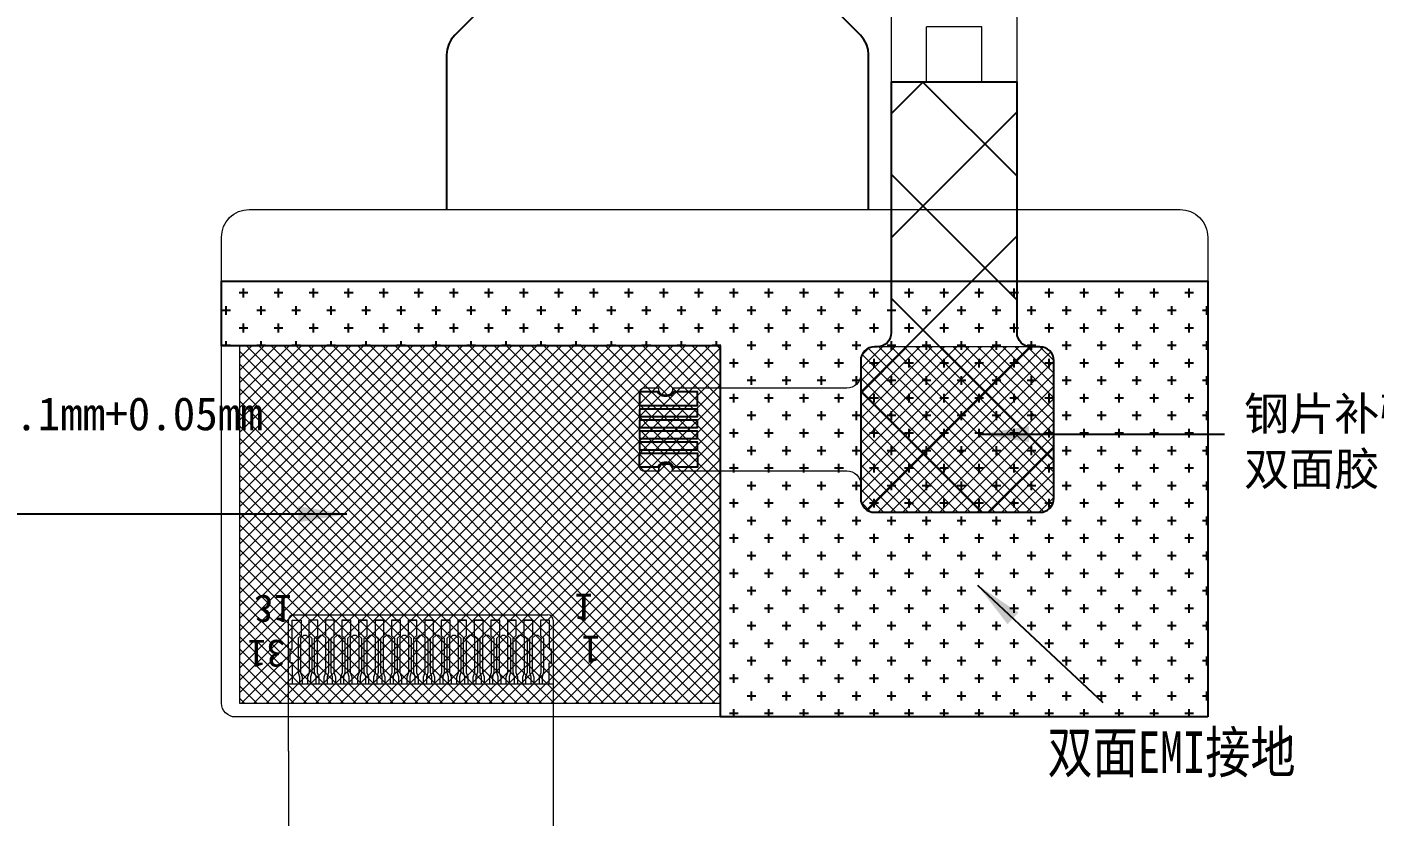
# Model space of a CAD drawing. Header units: millimetres. Extents: x 1773 to 2105, y 395 to 649.
# Drawn here: x 1928.76 to 1977.61, y 480.79 to 509.38 of the extents above; entities that cross this region are included whole.
import ezdxf

# ---------------------------------------------------------------- set-up
doc = ezdxf.new("R2010")
doc.units = ezdxf.units.MM
for name, color, linetype in [('06 Cutline', 4, 'Continuous'), ('dim', 3, 'Continuous'), ('DST', 253, 'Continuous'), ('TEXT', 2, 'Continuous')]:
    doc.layers.add(name, color=color, linetype=linetype)
doc.layers.add('FPC', color=40, linetype='Continuous', lineweight=20)
doc.styles.add('宋体', font='')
doc.styles.get('宋体').set_extended_font_data('SimSun')
doc.dimstyles.new('Z0.8', dxfattribs={"dimscale": 0.8, "dimtxt": 2.5, "dimasz": 2.2, "dimexe": 1.25, "dimexo": 0.625, "dimtad": 0, "dimdsep": 46, "dimtxsty": '宋体', "dimcen": 2.5, "dimadec": 0, "dimazin": 0, "dimtfac": 1, "dimtmove": 0, "dimatfit": 3, "dimfxl": 1, "dimlwd": 25, "dimlwe": 25, "dimarcsym": 0})

# ---------------------------------------------------------------- blocks, each defined once
blk = doc.blocks.new('A$C3CD60FBF')
at = {"layer": 'FPC'}
blk.add_line((2.3, 0), (2.3, 9.6), dxfattribs=at)
for points in [[(2.3, 9.45), (1.55, 9.45), (1.55, 9.534), (1.05, 9.534), (1.05, 9.46), (0, 9.46), (0, 9.14), (0.55, 9.14), (0.65, 9.25), (1.9, 9.25), (2.05, 9.2), (2.3, 9.2)], [(0, 8.55), (0, 8.86)], [(2.3, 8.8), (2.05, 8.8), (1.9, 8.75), (0.65, 8.75), (0.55, 8.86), (0, 8.86), (0, 8.54), (0.55, 8.54), (0.65, 8.65), (1.9, 8.65), (2.05, 8.6), (2.3, 8.6)], [(2.3, 9.1), (2.05, 9.1), (1.9, 9.16), (0.65, 9.16), (0.55, 9.05), (0.55, 8.95), (0.65, 8.84), (1.9, 8.84), (2.05, 8.9), (2.3, 8.9)], [(2.3, 8.5), (2.05, 8.5), (1.9, 8.56), (0.65, 8.56), (0.55, 8.45), (0.55, 8.35), (0.65, 8.24), (1.9, 8.24), (2.05, 8.3), (2.3, 8.3)], [(2.3, 8.2), (2.05, 8.2), (1.9, 8.15), (0.65, 8.15), (0.55, 8.26), (0, 8.26), (0, 7.94), (0.55, 7.94), (0.65, 8.05), (1.9, 8.05), (2.05, 8), (2.3, 8)], [(0, 7.94), (0, 8.25)], [(2.3, 7.9), (2.05, 7.9), (1.9, 7.96), (0.65, 7.96), (0.55, 7.85), (0.55, 7.75), (0.65, 7.64), (1.9, 7.64), (2.05, 7.7), (2.3, 7.7)], [(2.3, 7.6), (2.05, 7.6), (1.9, 7.55), (0.65, 7.55), (0.55, 7.66), (0, 7.66), (0, 7.34), (0.55, 7.34), (0.65, 7.45), (1.9, 7.45), (2.05, 7.4), (2.3, 7.4)], [(0, 7.35), (0, 7.65)], [(2.3, 7.3), (2.05, 7.3), (1.9, 7.36), (0.65, 7.36), (0.55, 7.25), (0.55, 7.15), (0.65, 7.04), (1.9, 7.04), (2.05, 7.1), (2.3, 7.1)], [(2.3, 7), (2.05, 7), (1.9, 6.95), (0.65, 6.95), (0.55, 7.06), (0, 7.06), (0, 6.74), (0.55, 6.74), (0.65, 6.85), (1.9, 6.85), (2.05, 6.8), (2.3, 6.8)], [(0, 6.75), (0, 7.05)], [(2.3, 6.4), (2.05, 6.4), (1.9, 6.35), (0.65, 6.35), (0.55, 6.46), (0, 6.46), (0, 6.14), (0.55, 6.14), (0.65, 6.25), (1.9, 6.25), (2.05, 6.2), (2.3, 6.2)], [(0, 6.15), (0, 6.45)], [(2.3, 6.7), (2.05, 6.7), (1.9, 6.76), (0.65, 6.76), (0.55, 6.65), (0.55, 6.55), (0.65, 6.44), (1.9, 6.44), (2.05, 6.5), (2.3, 6.5)], [(2.3, 6.1), (2.05, 6.1), (1.9, 6.16), (0.65, 6.16), (0.55, 6.05), (0.55, 5.95), (0.65, 5.84), (1.9, 5.84), (2.05, 5.9), (2.3, 5.9)], [(0, 5.55), (0, 5.86)], [(2.3, 5.8), (2.05, 5.8), (1.9, 5.75), (0.65, 5.75), (0.55, 5.86), (0, 5.86), (0, 5.54), (0.55, 5.54), (0.65, 5.65), (1.9, 5.65), (2.05, 5.6), (2.3, 5.6)], [(2.3, 5.5), (2.05, 5.5), (1.9, 5.56), (0.65, 5.56), (0.55, 5.45), (0.55, 5.35), (0.65, 5.24), (1.9, 5.24), (2.05, 5.3), (2.3, 5.3)], [(2.3, 5.2), (2.05, 5.2), (1.9, 5.15), (0.65, 5.15), (0.55, 5.26), (0, 5.26), (0, 4.94), (0.55, 4.94), (0.65, 5.05), (1.9, 5.05), (2.05, 5), (2.3, 5)], [(0, 4.95), (0, 5.25)], [(2.3, 4.9), (2.05, 4.9), (1.9, 4.96), (0.65, 4.96), (0.55, 4.85), (0.55, 4.75), (0.65, 4.64), (1.9, 4.64), (2.05, 4.7), (2.3, 4.7)], [(2.3, 4.6), (2.05, 4.6), (1.9, 4.55), (0.65, 4.55), (0.55, 4.66), (0, 4.66), (0, 4.34), (0.55, 4.34), (0.65, 4.45), (1.9, 4.45), (2.05, 4.4), (2.3, 4.4)], [(0, 4.35), (0, 4.65)], [(2.3, 4), (2.05, 4), (1.9, 3.95), (0.65, 3.95), (0.55, 4.06), (0, 4.06), (0, 3.74), (0.55, 3.74), (0.65, 3.85), (1.9, 3.85), (2.05, 3.8), (2.3, 3.8)], [(0, 3.75), (0, 4.05)], [(2.3, 4.3), (2.05, 4.3), (1.9, 4.36), (0.65, 4.36), (0.55, 4.25), (0.55, 4.15), (0.65, 4.04), (1.9, 4.04), (2.05, 4.1), (2.3, 4.1)], [(2.3, 3.4), (2.05, 3.4), (1.9, 3.35), (0.65, 3.35), (0.55, 3.46), (0, 3.46), (0, 3.14), (0.55, 3.14), (0.65, 3.25), (1.9, 3.25), (2.05, 3.2), (2.3, 3.2)], [(0, 3.15), (0, 3.45)], [(2.3, 3.7), (2.05, 3.7), (1.9, 3.76), (0.65, 3.76), (0.55, 3.65), (0.55, 3.55), (0.65, 3.44), (1.9, 3.44), (2.05, 3.5), (2.3, 3.5)], [(2.3, 3.1), (2.05, 3.1), (1.9, 3.16), (0.65, 3.16), (0.55, 3.05), (0.55, 2.95), (0.65, 2.84), (1.9, 2.84), (2.05, 2.9), (2.3, 2.9)], [(2.3, 2.8), (2.05, 2.8), (1.9, 2.75), (0.65, 2.75), (0.55, 2.86), (0, 2.86), (0, 2.54), (0.55, 2.54), (0.65, 2.65), (1.9, 2.65), (2.05, 2.6), (2.3, 2.6)], [(0, 2.55), (0, 2.85)], [(1.9, 2.56), (0.65, 2.56), (0.55, 2.45), (0.55, 2.35), (0.65, 2.24), (1.9, 2.24), (2.05, 2.3), (2.3, 2.3)], [(1.9, 2.56), (2.05, 2.5), (2.3, 2.5)], [(0, 1.95), (0, 2.26)], [(2.3, 2.2), (2.05, 2.2), (1.9, 2.15), (0.65, 2.15), (0.55, 2.26), (0, 2.26), (0, 1.94), (0.55, 1.94), (0.65, 2.05), (1.9, 2.05), (2.05, 2), (2.3, 2)], [(2.3, 1.9), (2.05, 1.9), (1.9, 1.96), (0.65, 1.96), (0.55, 1.85), (0.55, 1.75), (0.65, 1.64), (1.9, 1.64), (2.05, 1.7), (2.3, 1.7)], [(2.3, 1.6), (2.05, 1.6), (1.9, 1.55), (0.65, 1.55), (0.55, 1.66), (0, 1.66), (0, 1.34), (0.55, 1.34), (0.65, 1.45), (1.9, 1.45), (2.05, 1.4), (2.3, 1.4)], [(2.3, 1), (2.05, 1), (1.9, 0.95), (0.65, 0.95), (0.55, 1.06), (0, 1.06), (0, 0.74), (0.55, 0.74), (0.65, 0.85), (1.9, 0.85), (2.05, 0.8), (2.3, 0.8)], [(2.3, 1.3), (2.05, 1.3), (1.9, 1.36), (0.65, 1.36), (0.55, 1.25), (0.55, 1.15), (0.65, 1.04), (1.9, 1.04), (2.05, 1.1), (2.3, 1.1)], [(2.3, 0.7), (2.05, 0.7), (1.9, 0.76), (0.65, 0.76), (0.55, 0.65), (0.55, 0.55), (0.65, 0.44), (1.9, 0.44), (2.05, 0.5), (2.3, 0.5)], [(2.3, 0.15), (1.55, 0.15), (1.55, 0.066), (1.05, 0.066), (1.05, 0.14), (0, 0.14), (0, 0.46), (0.55, 0.46), (0.65, 0.35), (1.9, 0.35), (2.05, 0.4), (2.3, 0.4)]]:
    blk.add_lwpolyline(points, dxfattribs=at)

msp = doc.modelspace()

# ---------------------------------------------------------------- hatches: boundary and pattern name
at = {"layer": 'DST', "ltscale": 0.1}
h = msp.add_hatch(dxfattribs=at)
h.set_pattern_fill('CROSS', color=4, scale=0.1, style=0)
h.set_pattern_definition([(180, (3635.39626, 0), (-0.635, 0.635), [0.3175, -0.9525]), (90, (3635.2375, -0.15875), (0.635, 0.635), [0.3175, -0.9525])])
h.paths.add_polyline_path([(1971.572, 484.382), (1953.907, 484.382), (1953.907, 497.828), (1935.814, 497.828), (1935.814, 500.167), (1971.572, 500.167)])
at = {"layer": 'FPC', "ltscale": 0.1}
h = msp.add_hatch(dxfattribs=at)
h.set_pattern_fill('ANSI37', color=256, scale=0.1, style=0)
h.paths.add_polyline_path([(1953.907, 497.828), (1936.468, 497.828), (1936.468, 484.882), (1953.907, 484.882)])
at = {"layer": 'FPC', "linetype": 'ByBlock'}
h = msp.add_hatch(dxfattribs=at)
h.set_pattern_fill('ANSI37', color=3, scale=0.1, style=0)
edge = h.paths.add_edge_path()
edge.add_arc((1959.491, 497.297), 0.5, 90, 180)
edge.add_line((1958.991, 497.297), (1958.991, 492.297))
edge.add_arc((1959.491, 492.297), 0.5, 180, 270)
edge.add_line((1959.491, 491.797), (1965.491, 491.797))
edge.add_arc((1965.491, 492.297), 0.5, 270, 360)
edge.add_line((1965.991, 492.297), (1965.991, 497.297))
edge.add_arc((1965.491, 497.297), 0.5, 0, 90)
edge.add_line((1965.491, 497.797), (1959.491, 497.797))
at = {"layer": 'TEXT', "ltscale": 0.1}
h = msp.add_hatch(dxfattribs=at)
h.set_pattern_fill('ANSI37', color=256, style=0)
h.set_pattern_definition([(45, (-36.8634, 0), (-2.245064, 2.245064), []), (135, (-36.8634, 0), (-2.245064, -2.245064), [])])
edge = h.paths.add_edge_path()
edge.add_arc((1959.491, 492.297), 0.5, 180, 270)
edge.add_line((1959.491, 491.797), (1965.491, 491.797))
edge.add_arc((1965.491, 492.297), 0.5, 270, 360)
edge.add_line((1965.991, 492.297), (1965.991, 497.297))
edge.add_arc((1965.491, 497.297), 0.5, 0, 90)
edge.add_line((1965.491, 497.797), (1965.16, 497.797))
edge.add_arc((1965.16, 498.297), 0.5, 180, 270, ccw=False)
edge.add_line((1964.66, 498.297), (1964.66, 507.383))
edge.add_line((1964.66, 507.383), (1960.094, 507.383))
edge.add_line((1960.094, 507.383), (1960.094, 498.297))
edge.add_arc((1959.594, 498.297), 0.5, 270, 360, ccw=False)
edge.add_line((1959.594, 497.797), (1959.491, 497.797))
edge.add_arc((1959.491, 497.297), 0.5, 90, 180)
edge.add_line((1958.991, 497.297), (1958.991, 492.297))

# ---------------------------------------------------------------- linework, layer by layer
at = {"layer": '06 Cutline', "color": 4, "linetype": 'Continuous'}
for points in [[(1945.876, 510.898, -0.198912), (1945.73, 510.545), (1944.269, 509.084), (1944.145, 508.933), (1944.053, 508.76), (1943.996, 508.572), (1943.976, 508.377), (1943.976, 502.767)], [(1959.276, 502.767), (1959.276, 508.377), (1959.257, 508.572), (1959.2, 508.76), (1959.108, 508.933), (1958.984, 509.084), (1957.523, 510.545, -0.198912)]]:
    msp.add_lwpolyline(points, format="xyb", dxfattribs=at)
at = {"layer": 'DST', "color": 4, "ltscale": 0.1}
msp.add_lwpolyline([(1971.572, 484.382), (1953.907, 484.382), (1953.907, 497.828), (1935.814, 497.828), (1935.814, 500.167), (1971.572, 500.167)], close=True, dxfattribs=at)
at = {"layer": 'DST', "color": 0, "ltscale": 0.1}
for points in [[(1952.204, 496.167, -0.31589), (1951.969, 496.002), (1951.869, 496.002, -0.31589), (1951.634, 496.167), (1950.969, 496.167), (1950.969, 495.667), (1953.069, 495.667), (1953.069, 496.167)], [(1952.204, 493.437, 0.31589), (1951.969, 493.602), (1951.869, 493.602, 0.31589), (1951.634, 493.437), (1950.969, 493.437), (1950.969, 493.937), (1953.069, 493.937), (1953.069, 493.437)]]:
    msp.add_lwpolyline(points, format="xyb", close=True, dxfattribs=at)
for points in [[(1950.969, 495.537), (1950.969, 495.267), (1953.069, 495.267), (1953.069, 495.537)], [(1950.969, 495.137), (1950.969, 494.867), (1953.069, 494.867), (1953.069, 495.137)], [(1950.969, 494.737), (1950.969, 494.467), (1953.069, 494.467), (1953.069, 494.737)], [(1950.969, 494.337), (1950.969, 494.067), (1953.069, 494.067), (1953.069, 494.337)]]:
    msp.add_lwpolyline(points, close=True, dxfattribs=at)
at = {"layer": 'FPC', "ltscale": 0.1}
for p, q in [((1961.377, 507.383), (1961.377, 509.383)), ((1963.377, 509.383), (1961.377, 509.383)), ((1963.377, 507.383), (1963.377, 509.383))]:
    msp.add_line(p, q, dxfattribs=at)
at = {"layer": 'FPC'}
for p, q in [((1938.44, 488.088), (1947.64, 488.088)), ((1938.24, 483.143), (1938.24, 487.888)), ((1947.84, 487.888), (1947.84, 483.143)), ((1938.24, 485.588), (1947.84, 485.588))]:
    msp.add_line(p, q, dxfattribs=at)
at = {"layer": 'FPC', "linetype": 'Continuous'}
for p, q in [((1938.24, 483.143), (1938.24, 466.386)), ((1947.84, 483.143), (1947.84, 466.386))]:
    msp.add_line(p, q, dxfattribs=at)
at = {"layer": 'FPC', "linetype": 'ByBlock'}
for points in [[(1960.094, 511.23), (1960.094, 498.297, -0.414214), (1959.594, 497.797), (1959.491, 497.797, 0.414214), (1958.991, 497.297), (1958.991, 496.797, -0.414214), (1958.491, 496.297), (1953.969, 496.297), (1952.169, 496.297), (1952.169, 496.247, -0.414214), (1951.969, 496.047), (1951.869, 496.047, -0.414214), (1951.669, 496.247), (1951.669, 496.297), (1951.119, 496.297, 0.414214), (1950.969, 496.147), (1950.969, 493.447, 0.414214), (1951.119, 493.297), (1951.669, 493.297)], [(1952.169, 493.297), (1952.169, 493.347, 0.414214), (1951.969, 493.547), (1951.869, 493.547, 0.414214), (1951.669, 493.347), (1951.669, 493.297), (1951.669, 493.347, -0.414214), (1951.869, 493.547), (1951.969, 493.547, -0.414214), (1952.169, 493.347), (1952.169, 493.297), (1953.969, 493.297), (1958.491, 493.297, -0.414214), (1958.991, 492.797), (1958.991, 492.297, 0.414214), (1959.491, 491.797), (1965.491, 491.797, 0.414214), (1965.991, 492.297), (1965.991, 497.297, 0.414214), (1965.491, 497.797), (1965.16, 497.797, -0.414214), (1964.66, 498.297), (1964.66, 511.23, -0.272683)]]:
    msp.add_lwpolyline(points, format="xyb", dxfattribs=at)
at = {"layer": 'FPC', "ltscale": 0.1}
msp.add_lwpolyline([(1971.572, 484.382), (1936.314, 484.382, -0.414214), (1935.814, 484.882), (1935.814, 501.767, -0.414214), (1936.814, 502.767), (1970.572, 502.767, -0.414214), (1971.572, 501.767), (1971.572, 484.382)], format="xyb", dxfattribs=at)
msp.add_lwpolyline([(1953.907, 497.828), (1936.468, 497.828), (1936.468, 484.882), (1953.907, 484.882)], close=True, dxfattribs=at)
at = {"layer": 'FPC', "color": 3, "linetype": 'ByBlock'}
msp.add_lwpolyline([(1959.491, 497.797, 0.414214), (1958.991, 497.297), (1958.991, 492.297, 0.414214), (1959.491, 491.797), (1965.491, 491.797, 0.414214), (1965.991, 492.297), (1965.991, 497.297, 0.414214), (1965.491, 497.797)], format="xyb", close=True, dxfattribs=at)
at = {"layer": 'FPC'}
for points in [[(1938.39, 485.588), (1938.39, 486.338), (1938.306, 486.338), (1938.306, 486.838), (1938.38, 486.838), (1938.38, 487.888), (1938.7, 487.888), (1938.7, 487.338), (1938.59, 487.238), (1938.59, 485.988), (1938.64, 485.838), (1938.64, 485.588)], [(1939.24, 485.588), (1939.24, 485.838), (1939.19, 485.988), (1939.19, 487.238), (1939.3, 487.338), (1939.3, 487.888), (1938.98, 487.888), (1938.98, 487.338), (1939.09, 487.238), (1939.09, 485.988), (1939.04, 485.838), (1939.04, 485.588)], [(1939.84, 485.588), (1939.84, 485.838), (1939.79, 485.988), (1939.79, 487.238), (1939.9, 487.338), (1939.9, 487.888), (1939.58, 487.888), (1939.58, 487.338), (1939.69, 487.238), (1939.69, 485.988), (1939.64, 485.838), (1939.64, 485.588)], [(1940.44, 485.588), (1940.44, 485.838), (1940.39, 485.988), (1940.39, 487.238), (1940.5, 487.338), (1940.5, 487.888), (1940.18, 487.888), (1940.18, 487.338), (1940.29, 487.238), (1940.29, 485.988), (1940.24, 485.838), (1940.24, 485.588)], [(1940.19, 487.888), (1940.5, 487.888)], [(1941.04, 485.588), (1941.04, 485.838), (1940.99, 485.988), (1940.99, 487.238), (1941.1, 487.338), (1941.1, 487.888), (1940.78, 487.888), (1940.78, 487.338), (1940.89, 487.238), (1940.89, 485.988), (1940.84, 485.838), (1940.84, 485.588)], [(1940.79, 487.888), (1941.09, 487.888)], [(1941.64, 485.588), (1941.64, 485.838), (1941.59, 485.988), (1941.59, 487.238), (1941.7, 487.338), (1941.7, 487.888), (1941.38, 487.888), (1941.38, 487.338), (1941.49, 487.238), (1941.49, 485.988), (1941.44, 485.838), (1941.44, 485.588)], [(1941.39, 487.888), (1941.69, 487.888)], [(1942.24, 485.588), (1942.24, 485.838), (1942.19, 485.988), (1942.19, 487.238), (1942.3, 487.338), (1942.3, 487.888), (1941.98, 487.888), (1941.98, 487.338), (1942.09, 487.238), (1942.09, 485.988), (1942.04, 485.838), (1942.04, 485.588)], [(1941.99, 487.888), (1942.29, 487.888)], [(1942.84, 485.588), (1942.84, 485.838), (1942.79, 485.988), (1942.79, 487.238), (1942.9, 487.338), (1942.9, 487.888), (1942.58, 487.888), (1942.58, 487.338), (1942.69, 487.238), (1942.69, 485.988), (1942.64, 485.838), (1942.64, 485.588)], [(1942.59, 487.888), (1942.89, 487.888)], [(1943.44, 485.588), (1943.44, 485.838), (1943.39, 485.988), (1943.39, 487.238), (1943.5, 487.338), (1943.5, 487.888), (1943.18, 487.888), (1943.18, 487.338), (1943.29, 487.238), (1943.29, 485.988), (1943.24, 485.838), (1943.24, 485.588)], [(1943.19, 487.888), (1943.49, 487.888)], [(1944.04, 485.588), (1944.04, 485.838), (1943.99, 485.988), (1943.99, 487.238), (1944.1, 487.338), (1944.1, 487.888), (1943.78, 487.888), (1943.78, 487.338), (1943.89, 487.238), (1943.89, 485.988), (1943.84, 485.838), (1943.84, 485.588)], [(1943.79, 487.888), (1944.1, 487.888)], [(1944.64, 485.588), (1944.64, 485.838), (1944.59, 485.988), (1944.59, 487.238), (1944.7, 487.338), (1944.7, 487.888), (1944.38, 487.888), (1944.38, 487.338), (1944.49, 487.238), (1944.49, 485.988), (1944.44, 485.838), (1944.44, 485.588)], [(1944.39, 487.888), (1944.69, 487.888)], [(1945.24, 485.588), (1945.24, 485.838), (1945.19, 485.988), (1945.19, 487.238), (1945.3, 487.338), (1945.3, 487.888), (1944.98, 487.888), (1944.98, 487.338), (1945.09, 487.238), (1945.09, 485.988), (1945.04, 485.838), (1945.04, 485.588)], [(1944.99, 487.888), (1945.29, 487.888)], [(1945.84, 485.588), (1945.84, 485.838), (1945.79, 485.988), (1945.79, 487.238), (1945.9, 487.338), (1945.9, 487.888), (1945.58, 487.888), (1945.58, 487.338), (1945.69, 487.238), (1945.69, 485.988), (1945.64, 485.838), (1945.64, 485.588)], [(1945.59, 487.888), (1945.89, 487.888)], [(1946.18, 487.888), (1946.49, 487.888)], [(1946.44, 485.588), (1946.44, 485.838), (1946.39, 485.988), (1946.39, 487.238), (1946.5, 487.338), (1946.5, 487.888), (1946.18, 487.888), (1946.18, 487.338), (1946.29, 487.238), (1946.29, 485.988), (1946.24, 485.838), (1946.24, 485.588)], [(1947.04, 485.588), (1947.04, 485.838), (1946.99, 485.988), (1946.99, 487.238), (1947.1, 487.338), (1947.1, 487.888), (1946.78, 487.888), (1946.78, 487.338), (1946.89, 487.238), (1946.89, 485.988), (1946.84, 485.838), (1946.84, 485.588)], [(1946.79, 487.888), (1947.1, 487.888)], [(1947.69, 485.588), (1947.69, 486.338), (1947.773, 486.338), (1947.773, 486.838), (1947.7, 486.838), (1947.7, 487.888), (1947.38, 487.888), (1947.38, 487.338), (1947.49, 487.238), (1947.49, 485.988), (1947.44, 485.838), (1947.44, 485.588)], [(1938.94, 485.588), (1938.94, 485.838), (1939, 485.988), (1939, 487.238), (1938.89, 487.338), (1938.79, 487.338), (1938.68, 487.238), (1938.68, 485.988), (1938.74, 485.838), (1938.74, 485.588)], [(1939.54, 485.588), (1939.54, 485.838), (1939.6, 485.988), (1939.6, 487.238), (1939.49, 487.338), (1939.39, 487.338), (1939.28, 487.238), (1939.28, 485.988), (1939.34, 485.838), (1939.34, 485.588)], [(1940.14, 485.588), (1940.14, 485.838), (1940.2, 485.988), (1940.2, 487.238), (1940.09, 487.338), (1939.99, 487.338), (1939.88, 487.238), (1939.88, 485.988), (1939.94, 485.838), (1939.94, 485.588)], [(1940.8, 485.988), (1940.8, 487.238), (1940.69, 487.338), (1940.59, 487.338), (1940.48, 487.238), (1940.48, 485.988), (1940.54, 485.838), (1940.54, 485.588)], [(1941.34, 485.588), (1941.34, 485.838), (1941.4, 485.988), (1941.4, 487.238), (1941.29, 487.338), (1941.19, 487.338), (1941.08, 487.238), (1941.08, 485.988), (1941.14, 485.838), (1941.14, 485.588)], [(1941.94, 485.588), (1941.94, 485.838), (1942, 485.988), (1942, 487.238), (1941.89, 487.338), (1941.79, 487.338), (1941.68, 487.238), (1941.68, 485.988), (1941.74, 485.838), (1941.74, 485.588)], [(1942.54, 485.588), (1942.54, 485.838), (1942.6, 485.988), (1942.6, 487.238), (1942.49, 487.338), (1942.39, 487.338), (1942.28, 487.238), (1942.28, 485.988), (1942.34, 485.838), (1942.34, 485.588)], [(1943.14, 485.588), (1943.14, 485.838), (1943.2, 485.988), (1943.2, 487.238), (1943.09, 487.338), (1942.99, 487.338), (1942.88, 487.238), (1942.88, 485.988), (1942.94, 485.838), (1942.94, 485.588)], [(1943.74, 485.588), (1943.74, 485.838), (1943.8, 485.988), (1943.8, 487.238), (1943.69, 487.338), (1943.59, 487.338), (1943.48, 487.238), (1943.48, 485.988), (1943.54, 485.838), (1943.54, 485.588)], [(1944.34, 485.588), (1944.34, 485.838), (1944.4, 485.988), (1944.4, 487.238), (1944.29, 487.338), (1944.19, 487.338), (1944.08, 487.238), (1944.08, 485.988), (1944.14, 485.838), (1944.14, 485.588)], [(1944.94, 485.588), (1944.94, 485.838), (1945, 485.988), (1945, 487.238), (1944.89, 487.338), (1944.79, 487.338), (1944.68, 487.238), (1944.68, 485.988), (1944.74, 485.838), (1944.74, 485.588)], [(1945.54, 485.588), (1945.54, 485.838), (1945.6, 485.988), (1945.6, 487.238), (1945.49, 487.338), (1945.39, 487.338), (1945.28, 487.238), (1945.28, 485.988), (1945.34, 485.838), (1945.34, 485.588)], [(1946.14, 485.588), (1946.14, 485.838), (1946.2, 485.988), (1946.2, 487.238), (1946.09, 487.338), (1945.99, 487.338), (1945.88, 487.238), (1945.88, 485.988), (1945.94, 485.838), (1945.94, 485.588)], [(1946.74, 485.588), (1946.74, 485.838), (1946.8, 485.988), (1946.8, 487.238), (1946.69, 487.338), (1946.59, 487.338), (1946.48, 487.238), (1946.48, 485.988), (1946.54, 485.838), (1946.54, 485.588)], [(1947.34, 485.588), (1947.34, 485.838), (1947.4, 485.988), (1947.4, 487.238), (1947.29, 487.338), (1947.19, 487.338), (1947.08, 487.238), (1947.08, 485.988), (1947.14, 485.838), (1947.14, 485.588)], [(1940.8, 485.989), (1940.74, 485.838), (1940.74, 485.588)]]:
    msp.add_lwpolyline(points, dxfattribs=at)
for centre, start, end in [((1938.44, 487.888), 90, 180), ((1947.64, 487.888), 0, 90)]:
    msp.add_arc(centre, 0.2, start, end, dxfattribs=at)
at = {"layer": 'TEXT', "ltscale": 0.1}
msp.add_lwpolyline([(1958.991, 492.297, 0.414214), (1959.491, 491.797), (1965.491, 491.797, 0.414214), (1965.991, 492.297), (1965.991, 497.297, 0.414214), (1965.491, 497.797), (1965.16, 497.797, -0.414214), (1964.66, 498.297), (1964.66, 507.383), (1960.094, 507.383), (1960.094, 498.297, -0.414214), (1959.594, 497.797), (1959.491, 497.797, 0.414214), (1958.991, 497.297)], format="xyb", close=True, dxfattribs=at)

# ---------------------------------------------------------------- block references
at = {"rotation": 270}
msp.add_blockref('A$C3CD60FBF', (1938.24, 487.888), dxfattribs=at)

# ---------------------------------------------------------------- texts
at = {"color": 3, "char_height": 1.2, "attachment_point": 1, "style": '宋体'}
for insert in [(1919.334, 495.971), (1972.891, 495.971)]:
    msp.add_mtext_dynamic_manual_height_columns('钢片补强T=0.1mm+0.05mm双面胶', width=18.02811, gutter_width=12.5, heights=[0], dxfattribs=dict(at, insert=insert))
at = {"layer": 'dim', "ltscale": 0.01, "extrusion": (0, 0, -1), "char_height": 1, "width": 0.85229, "attachment_point": 1, "text_direction": (1, 0, 0)}
for s, insert in [('31', (1937.005, 487.797)), ('1', (1948.59, 487.846))]:
    msp.add_mtext(s, dxfattribs=dict(at, insert=insert))
at = {"layer": 'dim', "ltscale": 0.01, "char_height": 1, "width": 0.85229, "attachment_point": 3, "rotation": 180}
for s, insert in [('31', (1936.76, 486.175)), ('1', (1948.868, 486.325))]:
    msp.add_mtext(s, dxfattribs=dict(at, insert=insert))
at = {"layer": 'dim', "color": 3, "insert": (1965.763, 483.856), "char_height": 1.5, "width": 24.67035, "attachment_point": 1, "style": '宋体'}
msp.add_mtext('{\\W0.8;\\C256;双面EMI接地}', dxfattribs=at)

# ---------------------------------------------------------------- leaders
at = {"layer": 'FPC', "ltscale": 0.1}
for points, override in [([(1963.331, 494.632), (1972.178, 494.632)], {"dimgap": 0.625, "dimtad": 0, "dimfxl": 0.25, "dimarcsym": 1}), ([(1940.36, 491.728), (1919.435, 491.728)], {"dimgap": 0.625, "dimtad": 0, "dimfxl": 0.25, "dimarcsym": 1}), ([(1963.228, 489.158), (1967.771, 484.904)], {"dimgap": 0.625, "dimtad": 0, "dimfxl": 1.25, "dimarcsym": 1})]:
    msp.add_leader(points, dimstyle='Z0.8', override=override, dxfattribs=at)

doc.saveas('drawing.dxf')
